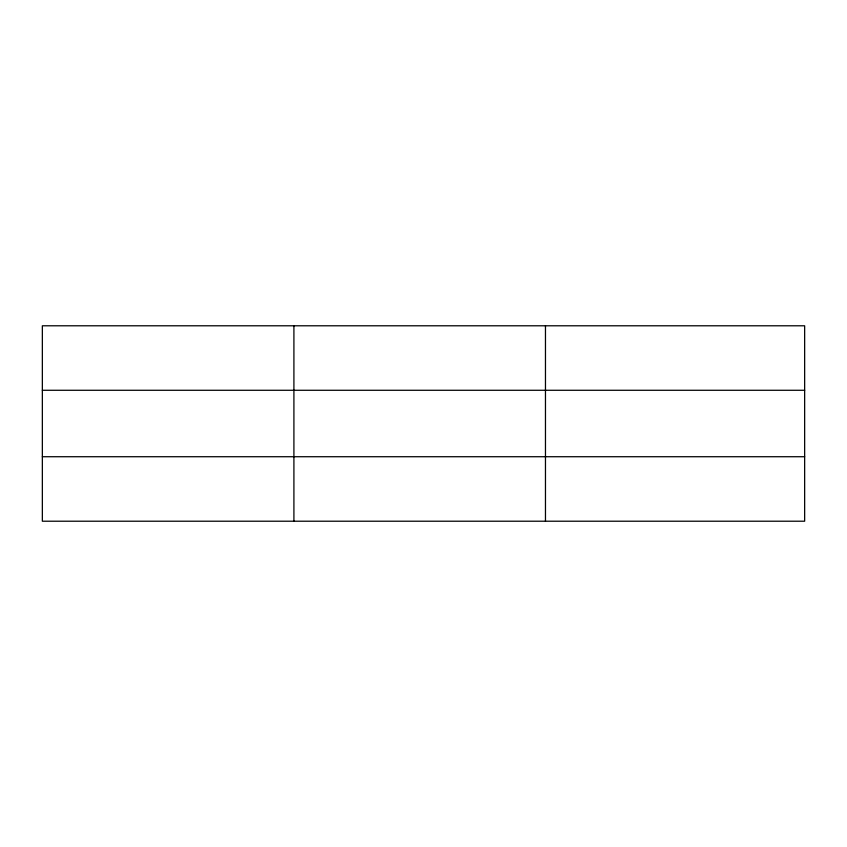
<?xml version="1.0" encoding="UTF-8"?>
<svg xmlns="http://www.w3.org/2000/svg" width="847" height="847" viewBox="0 0 847 847"><rect width="100%" height="100%" fill="white"/><g stroke="black" fill="none" stroke-linecap="round" stroke-linejoin="round"><path stroke-width="1.27" d="M293.909 325.788L293.909 521.212M545.468 325.788L545.468 521.212M804.65 390.276L804.65 325.788L42.35 325.788L42.35 521.212L804.65 521.212L804.65 390.276L42.35 390.276M42.35 456.724L804.65 456.724"/></g></svg>
